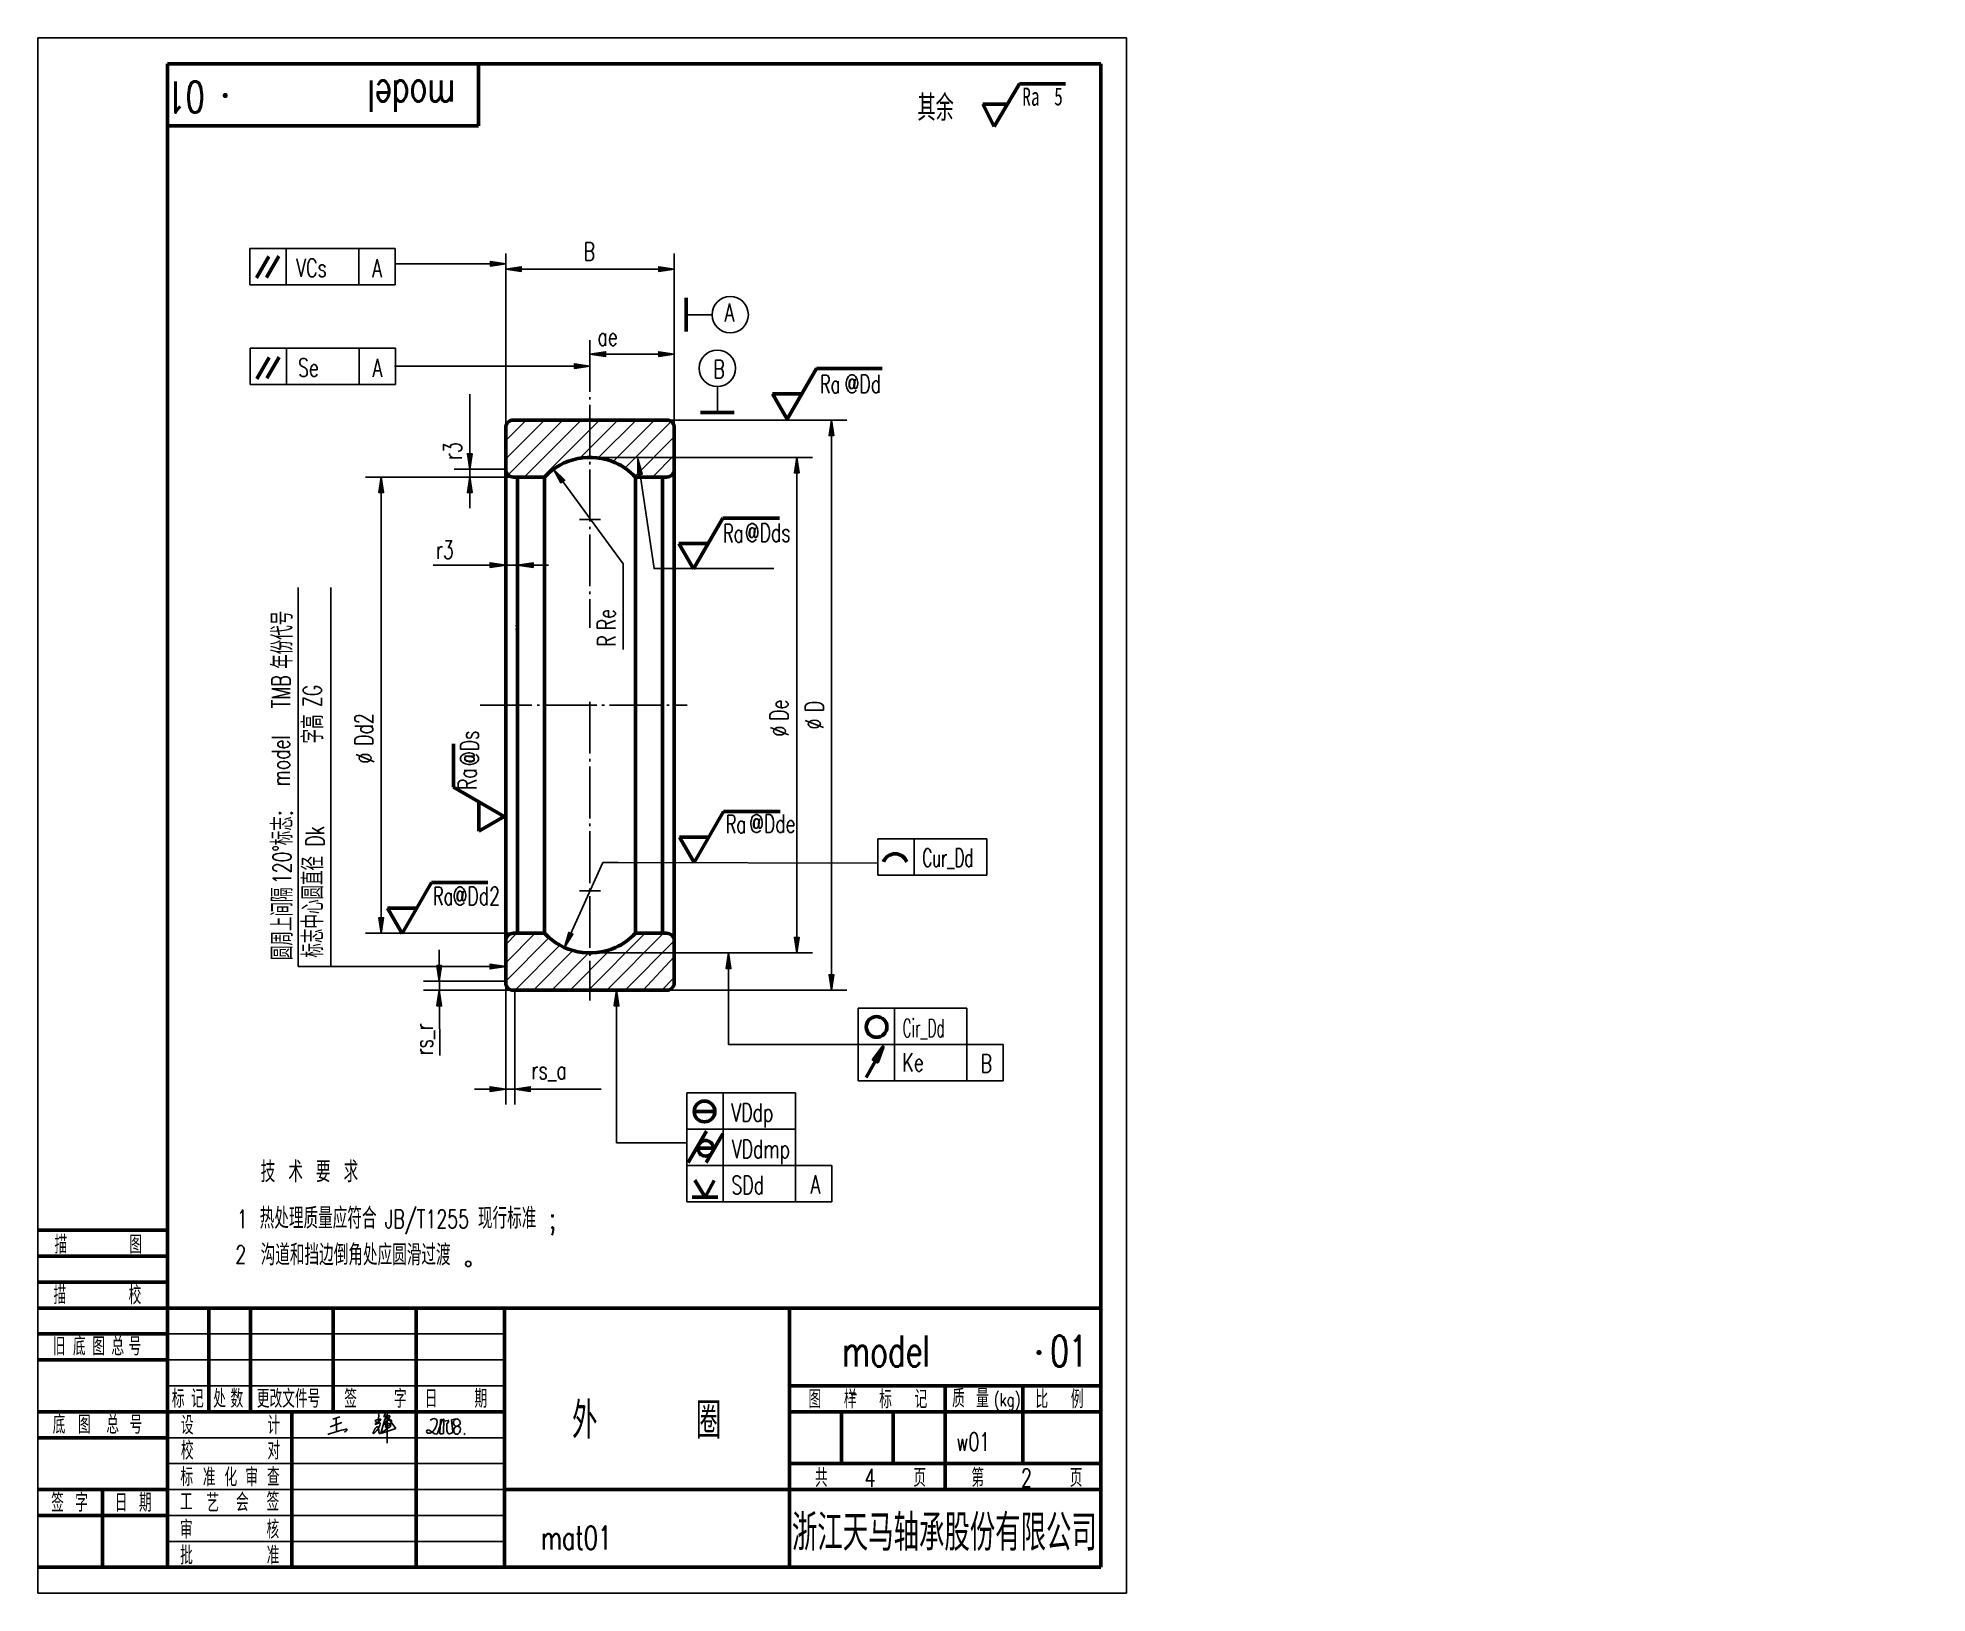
# Model space of a CAD drawing. Extents: x 0 to 364, y 0 to 300.
import ezdxf
from ezdxf.enums import TextEntityAlignment as Align

# ---------------------------------------------------------------- set-up
doc = ezdxf.new("R2010")
doc.units = 0
doc.header["$MEASUREMENT"] = 0
doc.linetypes.add('CENTER', pattern=[12.5, 10, -1, 0.5, -1])
doc.layers.get('0').update_dxf_attribs({"linetype": 'CONTINUOUS'})
doc.layers.get('DEFPOINTS').update_dxf_attribs({"linetype": 'CONTINUOUS'})
doc.layers.add('1', color=7, linetype='CONTINUOUS', lineweight=50)
doc.layers.add('粗实线', color=7, linetype='CONTINUOUS', lineweight=50)
for name, color, linetype in [('2', 7, 'CONTINUOUS'), ('3', 7, 'CENTER'), ('6', 7, 'CONTINUOUS')]:
    doc.layers.add(name, color=color, linetype=linetype)
doc.styles.add('HZ', font='txt.shx', dxfattribs={"width": 0.7, "bigfont": 'HZTXT.shx'})
doc.dimstyles.get("Standard").update_dxf_attribs({"dimtxt": 0.18, "dimasz": 0.18, "dimexe": 0.18, "dimexo": 0.0625, "dimgap": 0.09, "dimtad": 0, "dimtih": 1, "dimtoh": 1, "dimdec": 4, "dimzin": 0, "dimdsep": 46, "dimtxsty": 'Standard', "dimcen": 0.09, "dimadec": 0, "dimazin": 0, "dimtfac": 1, "dimtdec": 4, "dimtofl": 0, "dimtmove": 0, "dimatfit": 3, "dimfxl": 0, "dimtolj": 1, "dimtzin": 0, "dimarcsym": 0})

# ---------------------------------------------------------------- blocks, each defined once
blk = doc.blocks.new('BLK', base_point=(1, 0))
for points in [[(0, 0), (1, 0), (0, 0.15), (0, -0.15), (1, 0)], [(0, 0.07), (0.5, 0), (0, -0.07)]]:
    blk.add_lwpolyline(points)
blk = doc.blocks.new('*D3')
at = {"color": 0, "linetype": 'ByBlock'}
for p, q in [((196.86, 121.54), (196.86, 155.15)), ((229.37, 121.54), (229.37, 155.15)), ((199.86, 152.15), (226.37, 152.15))]:
    blk.add_line(p, q, dxfattribs=at)
at = {"layer": 'DEFPOINTS', "color": 0, "linetype": 'ByBlock'}
for p in [(229.37, 152.15), (196.86, 121.54), (229.37, 121.54)]:
    blk.add_point(p, dxfattribs=at)
at = {"color": 0, "linetype": 'ByBlock', "xscale": 3, "yscale": 3, "zscale": 3, "rotation": 180}
blk.add_blockref('BLK', (196.86, 152.15), dxfattribs=at)
at = {"color": 0, "linetype": 'ByBlock', "xscale": 3, "yscale": 3, "zscale": 3}
blk.add_blockref('BLK', (229.37, 152.15), dxfattribs=at)
blk = doc.blocks.new('JZ', base_point=(-99.81, 90.63))
at = {"layer": '1'}
for q in [(-99.81, 90.63), (-99.81, 90.63), (-93.31, 90.63), (-93.31, 90.63)]:
    blk.add_line((-96.56, 90.63), q, dxfattribs=at)
at = {"layer": '2'}
blk.add_line((-96.56, 95.63), (-96.56, 90.63), dxfattribs=at)
blk.add_circle((-96.56, 99.13), 3.5, dxfattribs=at)
blk = doc.blocks.new('*X4')
at = {"color": 0}
for p, q in [((196.86, 115.54), (204.36, 123.04)), ((196.86, 119.07), (200.82, 123.04)), ((197.31, 112.46), (207.89, 123.04)), ((200.43, 112.04), (211.43, 123.04)), ((203.96, 112.04), (214.96, 123.04)), ((211.13, 115.67), (218.5, 123.04)), ((214.72, 115.73), (222.04, 123.04)), ((217.53, 115), (225.57, 123.04)), ((219.84, 113.78), (228.79, 122.73)), ((221.76, 112.16), (229.37, 119.77)), ((225.18, 112.04), (229.37, 116.24))]:
    blk.add_line(p, q, dxfattribs=at)
blk = doc.blocks.new('*X5')
at = {"color": 0}
for p, q in [((196.86, 48.36), (202.53, 54.04)), ((196.86, 51.9), (199, 54.04)), ((196.86, 44.83), (205.23, 53.2)), ((198.6, 43.04), (207.31, 51.74)), ((208.7, 53.14), (209.04, 53.47)), ((209.27, 53.71), (209.54, 53.98)), ((212.75, 43.04), (223.75, 54.04)), ((216.28, 43.04), (227.28, 54.04)), ((219.82, 43.04), (229.37, 52.6)), ((202.14, 43.04), (209.81, 50.71)), ((205.68, 43.04), (212.88, 50.25)), ((209.21, 43.04), (217.09, 50.92)), ((226.89, 43.04), (229.37, 45.53)), ((217.98, 41.21), (218.25, 41.47)), ((218.26, 41.48), (218.46, 41.69))]:
    blk.add_line(p, q, dxfattribs=at)
blk = doc.blocks.new('*D7')
at = {"color": 0, "linetype": 'ByBlock'}
for p, q in [((92.52, 215.28), (63.23, 215.28)), ((66.23, 212.28), (66.23, 130.28)), ((92.52, 127.28), (63.23, 127.28))]:
    blk.add_line(p, q, dxfattribs=at)
at = {"layer": 'DEFPOINTS', "color": 0, "linetype": 'ByBlock'}
for p in [(92.52, 215.28), (66.23, 127.28), (92.52, 127.28)]:
    blk.add_point(p, dxfattribs=at)
at = {"color": 0, "linetype": 'ByBlock', "xscale": 3, "yscale": 3, "zscale": 3}
for p, rotation in [((66.23, 215.28), 90), ((66.23, 127.28), 270)]:
    blk.add_blockref('BLK', p, dxfattribs=dict(at, rotation=rotation))
blk = doc.blocks.new('*D9')
at = {"layer": '2', "color": 0, "lineweight": -2}
for p, q in [((106.5, 219.08), (149.39, 219.08)), ((146.39, 216.08), (146.39, 126.49)), ((106.27, 123.49), (149.39, 123.49))]:
    blk.add_line(p, q, dxfattribs=at)
at = {"layer": 'DEFPOINTS', "color": 0}
for p in [(106.5, 219.08), (106.27, 123.49), (146.39, 123.49)]:
    blk.add_point(p, dxfattribs=at)
at = {"layer": '2', "color": 0, "lineweight": -2, "xscale": 3, "yscale": 3, "zscale": 3}
for p, rotation in [((146.39, 219.08), 90), ((146.39, 123.49), 270)]:
    blk.add_blockref('BLK', p, dxfattribs=dict(at, rotation=rotation))
blk = doc.blocks.new('*D8')
at = {"color": 0, "linetype": 'ByBlock'}
for p, q in [((121.26, 226.28), (156.07, 226.28)), ((153.07, 119.28), (153.07, 223.28)), ((120.27, 116.28), (156.07, 116.28))]:
    blk.add_line(p, q, dxfattribs=at)
at = {"layer": 'DEFPOINTS', "color": 0, "linetype": 'ByBlock'}
for p in [(121.26, 226.28), (153.07, 226.28), (120.27, 116.28)]:
    blk.add_point(p, dxfattribs=at)
at = {"color": 0, "linetype": 'ByBlock', "xscale": 3, "yscale": 3, "zscale": 3}
for p, rotation in [((153.07, 226.28), 90), ((153.07, 116.28), 270)]:
    blk.add_blockref('BLK', p, dxfattribs=dict(at, rotation=rotation))

msp = doc.modelspace()

# ---------------------------------------------------------------- linework, layer by layer
for p, q in [((118.85532, 197.61138), (141.97837, 197.61138)), ((56.38095, 32.11869), (58.66733, 32.95358)), ((56.87889, 33.5992), (58.23436, 33.98711)), ((57.56749, 33.79626), (57.59182, 31.17531)), ((66.15976, 33.41379), (65.00738, 32.51437)), ((65.00738, 32.51437), (65.87441, 32.83246)), ((65.64393, 32.74471), (65.15006, 33.13957)), ((65.79582, 34.39155), (65.64393, 32.74471)), ((66.97165, 34.62895), (66.73411, 33.99984)), ((66.73411, 33.99984), (66.97165, 34.05919)), ((67.91995, 34.06168), (66.9759, 32.63504)), ((69.03182, 31.78779), (67.39833, 33.99546)), ((67.39833, 33.99546), (67.40029, 32.59337)), ((67.84506, 33.97101), (67.84506, 33.97101)), ((75.65852, 33.39338), (76.20073, 33.61014)), ((77.08479, 30.80135), (77.96233, 33.43242)), ((77.64604, 33.24704), (77.51829, 31.00348)), ((77.64604, 33.19232), (77.7373, 33.44769)), ((77.7008, 33.35649), (77.64604, 33.24704)), ((77.96233, 33.43242), (77.81608, 33.48115)), ((78.17532, 33.52065), (78.17532, 33.30177)), ((78.17532, 33.30177), (78.28483, 33.19232)), ((78.26658, 30.93052), (78.32133, 33.55713)), ((78.28483, 33.19232), (79.17913, 33.32001)), ((79.19739, 33.06464), (78.97837, 32.71807)), ((79.81792, 33.46593), (80.68908, 33.64024)), ((80.01868, 31.18589), (79.81792, 33.46593)), ((55.93581, 30.63055), (56.07194, 30.68026)), ((59.60511, 31.42933), (59.12757, 31.05812)), ((66.37087, 30.86574), (69.03182, 31.78779)), ((66.9759, 32.63504), (66.90834, 32.60129)), ((67.40029, 32.59337), (67.39922, 28.95994)), ((78.92362, 32.42623), (78.90537, 31.55069)), ((79.89093, 30.94876), (80.01868, 31.18589)), ((82.17231, 30.7846), (82.44608, 30.62044))]:
    msp.add_line(p, q)
msp.add_lwpolyline([(116.15158, 215.79313), (118.85532, 197.61138), (118.85532, 197.63207)])
for centre, radius, start, end in [((65.24127, 33.25366), 0.14607, 108.9005078, 231.3566021), ((66.56204, 29.39612), 4.22345, 98.0146679, 108.9005078), ((65.63906, 34.36826), 0.15849, 8.4525573, 84.1442321), ((65.92582, 32.69232), 0.14927, 25.1165159, 110.1466896), ((65.99601, 33.41616), 0.16376, 359.1714359, 98.0146679), ((85.30347, 26.65078), 19.57483, 155.9855785, 167.0616906), ((68.20932, 31.65423), 1.84234, 97.9202994, 142.0603178), ((67.24482, 34.5058), 0.29965, 104.5678325, 155.7329048), ((66.40905, 37.00375), 2.99782, 280.8166613, 287.7523891), ((67.26899, 34.66785), 0.16213, 341.7540804, 127.8769993), ((66.95736, 36.70451), 2.58187, 278.1438691, 288.0077035), ((67.77858, 34.10307), 0.14785, 296.7181922, 98.9713927), ((67.80737, 33.05544), 0.44869, 315.4460481, 70.7292572), ((76.46497, 33.13481), 0.54383, 16.1691007, 119.0694681), ((75.06366, 32.96956), 1.94953, 332.460007, 9.3488615), ((77.78663, 33.39275), 0.09318, 71.5750642, 202.902758), ((78.19109, 33.55632), 0.039, 246.154342, 1.1941956), ((78.27571, 33.55808), 0.04564, 358.8058044, 181.1941956), ((79.18872, 33.25286), 0.06783, 339.2267202, 98.1253977), ((81.24366, 32.47336), 2.12999, 159.2267202, 163.8830539), ((80.9975, 32.89353), 0.81759, 126.6989745, 245.1596607), ((80.81367, 32.79558), 0.81279, 70.3740262, 112.022584), ((80.68754, 32.87808), 0.79113, 341.2844619, 59.7018298), ((64.18141, 8.36332), 23.74467, 101.5909492, 109.9700076), ((59.50043, 31.51914), 0.13793, 319.371577, 130.6622652), ((67.0299, 30.30664), 2.42292, 137.0124048, 164.1275062), ((64.34148, 30.89545), 0.36541, 348.9199235, 11.6616905), ((64.7633, 30.82414), 0.06322, 179.0259282, 317.3946354), ((61.96812, 34.04016), 4.3238, 311.0887327, 341.1893868), ((65.46892, 31.83215), 0.24637, 50.3483882, 149.0956111), ((63.21394, 31.11958), 2.57541, 357.3547718, 20.5080306), ((66.10254, 31.04907), 0.31961, 188.7008982, 224.456308), ((65.98465, 30.93339), 0.15444, 224.456308, 309.5217625), ((65.94399, 32.70083), 0.1292, 334.8834841, 25.1165159), ((65.80509, 31.15104), 0.4366, 309.5217625, 344.3994333), ((79.37551, 13.32251), 21.95004, 121.6827134, 126.7739565), ((66.32717, 30.97018), 0.11321, 215.420078, 292.7068906), ((66.85336, 32.71132), 0.12301, 142.0603178, 296.5518119), ((67.58313, 32.10808), 0.55875, 146.2303749, 188.9941729), ((67.18569, 32.12477), 0.18621, 213.9675398, 354.8577194), ((67.68892, 32.16721), 0.62325, 92.3396666, 156.205066), ((42.97276, 62.03346), 38.611, 309.1906386, 310.6533732), ((67.64016, 32.36885), 0.42174, 299.3725836, 86.8302727), ((75.35526, 31.05786), 0.43642, 39.2816282, 162.217783), ((75.34498, 31.28128), 0.41519, 192.5394353, 247.1048652), ((75.48486, 31.6125), 0.77474, 247.1048652, 312.8995645), ((77.64751, 33.30888), 2.77837, 225.2955946, 244.4912331), ((73.43432, 33.81919), 3.78708, 312.8995645, 332.460007), ((76.7679, 31.24846), 0.54802, 234.6730877, 305.3269123), ((77.80094, 30.98739), 0.28311, 176.7408638, 283.0907307), ((63.32444, 93.24202), 64.19874, 283.0907307, 283.3751901), ((78.14698, 30.90382), 0.12255, 283.3751901, 12.5835602), ((80.25811, 31.52249), 1.35303, 178.8058266, 208.5522016), ((79.31834, 32.50323), 0.40216, 147.7091488, 191.0392829), ((79.30941, 31.00628), 0.27298, 208.5522016, 288.9694749), ((80.05615, 28.83384), 2.02421, 97.8002648, 108.9694749), ((79.76404, 30.96622), 0.12809, 277.8002648, 352.1658628), ((80.91777, 31.51426), 0.68974, 41.1882349, 195.3508845), ((80.77328, 31.2082), 0.53508, 166.6584756, 240.3898405), ((80.81367, 31.49648), 0.81279, 247.977416, 289.6259738), ((80.14197, 33.80761), 1.75416, 293.5900447, 317.5757868), ((80.44191, 31.58167), 1.06748, 307.1571451, 21.2451227)]:
    msp.add_arc(centre, radius, start, end)
at = {"layer": '1'}
for p, q in [((205, 295), (25, 295)), ((25, 295), (25, 5)), ((85, 283), (85, 295)), ((205, 5), (205, 295)), ((25, 283), (85, 283)), ((42.17153, 253.69901), (44.54998, 257.81861)), ((44.13831, 253.79686), (46.49809, 257.88412)), ((144.52222, 226.43613), (150.18433, 236.2432)), ((150.18433, 236.2432), (162.87717, 236.2432)), ((141.6932, 231.33613), (147.35124, 231.33613)), ((144.52222, 226.43613), (141.6932, 231.33613)), ((91.74211, 226.27998), (97.24211, 226.27998)), ((115.7602, 226.27998), (97.24211, 226.27998)), ((121.2602, 226.27998), (115.7602, 226.27998)), ((90.24211, 216.77998), (90.24211, 224.77998)), ((122.7602, 221.18383), (122.7602, 224.77998)), ((122.7602, 221.18383), (122.7602, 216.77998)), ((90.24211, 216.77998), (90.24211, 186.27998)), ((91.74211, 215.27998), (97.74211, 215.27998)), ((92.52089, 186.27998), (92.52089, 215.27998)), ((97.74211, 127.27998), (97.74211, 215.27998)), ((121.2602, 215.27998), (115.2602, 215.27998)), ((115.2602, 127.27998), (115.2602, 215.27998)), ((120.48142, 186.27998), (120.48142, 215.27998)), ((122.7602, 216.77998), (122.7602, 186.27998)), ((90.24211, 125.13895), (90.24211, 186.27998)), ((92.52089, 186.27998), (92.52089, 127.27998)), ((120.48142, 186.27998), (120.48142, 127.27998)), ((122.7602, 186.27998), (122.76073, 121.24836)), ((90.24211, 125.77998), (90.24211, 117.77998)), ((91.74211, 127.27998), (97.74211, 127.27998)), ((121.2602, 127.27998), (115.2602, 127.27998)), ((122.7602, 121.37614), (122.7602, 117.77998)), ((91.74211, 116.27998), (97.24211, 116.27998)), ((115.7602, 116.27998), (97.24211, 116.27998)), ((121.2602, 116.27998), (115.7602, 116.27998)), ((161.54716, 102.70756), (159.7418, 99.48424)), ((126.59429, 92.91401), (130.59429, 92.91401)), ((125.45124, 83.05732), (128.95124, 89.1195)), ((128.90016, 83.04498), (132.09808, 88.58393)), ((127.30708, 85.82081), (130.30708, 85.82081)), ((128.69784, 76.40567), (126.71573, 79.67814)), ((128.69784, 76.40567), (130.44731, 79.59669)), ((126.20481, 76.40567), (131.19086, 76.40567)), ((0, 70), (25, 70)), ((0, 65), (25, 65)), ((0, 60), (25, 60)), ((0, 55), (25, 55)), ((25, 55), (205, 55)), ((33, 55), (33, 35)), ((41, 55), (41, 35)), ((57, 55), (57, 35)), ((73, 55), (73, 35)), ((90, 55), (90, 5)), ((145, 55), (145, 5)), ((0, 50), (25, 50)), ((0, 45), (25, 45)), ((145, 40), (205, 40)), ((175, 40), (175, 20)), ((190, 40), (190, 25)), ((0, 35), (25, 35)), ((25, 35), (90, 35)), ((49, 35), (49, 5)), ((73, 35), (73, 5)), ((145, 35), (205, 35)), ((155, 35), (155, 25)), ((165, 35), (165, 25)), ((0, 30), (25, 30)), ((145, 25), (205, 25)), ((0, 20), (25, 20)), ((12.5, 20), (12.5, 5)), ((90, 20), (145, 20)), ((145, 20), (205, 20)), ((0, 15), (25, 15)), ((0, 5), (205, 5))]:
    msp.add_line(p, q, dxfattribs=at)
at = {"layer": '1', "color": 0}
for p, q in [((42.21661, 234.22906), (44.59507, 238.34866)), ((44.1834, 234.32691), (46.54318, 238.41417))]:
    msp.add_line(p, q, dxfattribs=at)
at = {"layer": '1'}
for centre, radius in [((161.77266, 109.21566), 2), ((128.59429, 92.91401), 2), ((128.80708, 85.82081), 1.5)]:
    msp.add_circle(centre, radius, dxfattribs=at)
for centre, radius, start, end in [((91.74211, 224.77998), 1.5, 90, 180), ((121.2602, 224.77998), 1.5, 0, 90), ((106.50116, 207.07628), 12.0009, 65.7478153, 136.8751174), ((91.74211, 216.77998), 1.5, 180, 270), ((106.50116, 207.07628), 12.0009, 43.1248826, 65.7478153), ((121.2602, 216.77998), 1.5, 270, 360), ((165.35618, 140.2352), 2.38529, 20.1777105, 159.8222895), ((91.74211, 125.77998), 1.5, 90, 180), ((106.50116, 135.48369), 12.0009, 223.1248826, 294.2521847), ((106.50116, 135.48369), 12.0009, 294.2521847, 316.8751174), ((121.2602, 125.77998), 1.5, 360, 90), ((91.74211, 117.77998), 1.5, 180, 270), ((121.2602, 117.77998), 1.5, 270, 0)]:
    msp.add_arc(centre, radius, start, end, dxfattribs=at)
for p in [(92.52004, 186.64305), (92.52004, 185.91691)]:
    msp.add_point(p, dxfattribs=at)
at = {"layer": '2'}
for p, q in [((210, 300), (0, 300)), ((0, 300), (0, 0)), ((210, 0), (210, 300)), ((40.9234, 259.35095), (68.9234, 259.35095)), ((40.9234, 252.35095), (40.9234, 259.35095)), ((47.9234, 252.35095), (47.9234, 259.35095)), ((61.9234, 259.35095), (61.9234, 252.35095)), ((68.9234, 252.35095), (68.9234, 259.35095)), ((87.29633, 256.42679), (68.86895, 256.42679)), ((40.9234, 252.35095), (68.9234, 252.35095)), ((40.96849, 233.13722), (40.96849, 240.13722)), ((40.96849, 240.13722), (61.96849, 240.13722)), ((47.96849, 233.13722), (47.96849, 240.13722)), ((61.96849, 240.13722), (61.96849, 233.13722)), ((68.96849, 240.13722), (61.96849, 240.13722)), ((68.96849, 233.13722), (68.96849, 240.13722)), ((103.50116, 236.67938), (68.81621, 236.67938)), ((40.96849, 233.13722), (47.96849, 233.13722)), ((47.96849, 233.13722), (61.96849, 233.13722)), ((61.96849, 233.13722), (68.96849, 233.13722)), ((101.26939, 214.40076), (112.90367, 198.54045)), ((106.50116, 207.07628), (104.50116, 207.07628)), ((106.50116, 207.07628), (108.50116, 207.07628)), ((112.8716, 198.58416), (112.8716, 182.0012)), ((50.24211, 120.84892), (50.24211, 194.00648)), ((56.54438, 120.84892), (56.54438, 194.00648)), ((162.01069, 138.49132), (162.01069, 145.49132)), ((162.01069, 145.49132), (183.01069, 145.49132)), ((169.01069, 138.49132), (169.01069, 145.49132)), ((183.01069, 145.49132), (183.01069, 138.49132)), ((111.96521, 140.95438), (162.04985, 140.834)), ((162.01069, 138.49132), (183.01069, 138.49132)), ((106.50116, 135.48369), (104.50116, 135.48369)), ((106.50116, 135.48369), (108.50116, 135.48369)), ((87.24211, 120.84892), (50.24211, 120.84892)), ((122.72537, 122.71209), (116.66636, 116.23274)), ((133.23714, 120.48509), (133.23714, 105.82946)), ((111.64399, 113.27998), (111.64399, 86.84696)), ((158.202, 112.82946), (179.202, 112.82946)), ((158.202, 98.82946), (158.202, 112.82946)), ((165.202, 98.82946), (165.202, 112.82946)), ((179.202, 112.82946), (179.202, 98.82946)), ((186.202, 105.82946), (133.23714, 105.82946)), ((186.202, 98.82946), (186.202, 105.82946)), ((158.202, 98.82946), (186.202, 98.82946)), ((125.15613, 96.48727), (146.15613, 96.48727)), ((125.15613, 96.48727), (125.15613, 75.48727)), ((132.15613, 96.48727), (132.15613, 75.48034)), ((146.15613, 96.48727), (146.15613, 75.48727)), ((125.15613, 89.48727), (146.15613, 89.48727)), ((111.64399, 86.84696), (125.15613, 86.84696)), ((125.15613, 82.48727), (153.15613, 82.48727)), ((153.15613, 75.48727), (153.15613, 82.48727)), ((125.15613, 75.48727), (153.15613, 75.48727)), ((25, 50), (90, 50)), ((25, 45), (90, 45)), ((25, 40), (90, 40)), ((156.8732, 38.33552), (157.894, 38.33552)), ((25, 30), (90, 30)), ((25, 25), (90, 25)), ((25, 20), (90, 20)), ((25, 15), (90, 15)), ((25, 10), (90, 10)), ((0, 0), (210, 0))]:
    msp.add_line(p, q, dxfattribs=at)
at = {"layer": '2', "linetype": 'ByBlock'}
for p, q in [((109.50116, 238.99655), (119.7602, 238.99655)), ((83.29785, 231.28175), (83.29785, 209.27998)), ((90.24211, 216.77998), (80.29785, 216.77998)), ((76.22733, 198.28577), (98.52089, 198.28577)), ((101.57269, 124.54149), (108.96521, 140.95438)), ((108.96521, 140.95438), (111.96521, 140.95438)), ((77.5509, 103.71143), (77.4158, 124.06788)), ((90.24211, 118.06788), (74.4158, 118.06788)), ((90.24211, 118.06788), (90.24211, 94.24147)), ((91.98975, 116.27998), (74.4158, 116.27998)), ((91.98975, 116.27998), (91.98975, 94.24147)), ((108.64924, 97.24147), (84.24211, 97.24147))]:
    msp.add_line(p, q, dxfattribs=at)
at = {"layer": '2', "const_width": 0.5, "flags": 128}
for points in [[(35.90288, 288.87086, 1), (36.40288, 288.87086, 1)], [(192.8522, 46.42328, 1), (193.3522, 46.42328, 1)]]:
    msp.add_lwpolyline(points, format="xyb", close=True, dxfattribs=at)
at = {"layer": '2'}
msp.add_circle((83.028, 63.51544), 0.52038, dxfattribs=at)
at = {"layer": '3'}
for p, q in [((106.50116, 241.70589), (106.50116, 186.19087)), ((85.29496, 171.27998), (125.26212, 171.27998)), ((106.50116, 171.94686), (106.50116, 114.32295))]:
    msp.add_line(p, q, dxfattribs=at)
at = {"layer": 'DEFPOINTS', "color": 0, "linetype": 'ByBlock'}
for p in [(122.7602, 238.99655), (122.7602, 224.77998), (90.24211, 118.06788), (77.4158, 116.27998), (91.98975, 116.27998)]:
    msp.add_point(p, dxfattribs=at)
at = {"layer": '粗实线', "color": 7}
for p, q in [((184.48055, 282.90509), (189.36607, 291.11214)), ((184.48055, 282.90509), (182.2424, 287.202)), ((182.24304, 287.20076), (187.03769, 287.20076))]:
    msp.add_line(p, q, dxfattribs=at)
at = {"layer": '粗实线'}
for p, q in [((189.36607, 291.11214), (198.21167, 291.11214)), ((126.45627, 197.55016), (132.1143, 207.35016)), ((132.1143, 207.35016), (143.03006, 207.35016)), ((123.62725, 202.45016), (129.28528, 202.45016)), ((126.45627, 197.55016), (123.62725, 202.45016)), ((89.98011, 149.83718), (80.18011, 155.49521)), ((126.61458, 140.93974), (132.27261, 150.73974)), ((132.27261, 150.73974), (143.18838, 150.73974)), ((126.61458, 140.93974), (123.78556, 145.83974)), ((123.78556, 145.83974), (129.4436, 145.83974)), ((70.25764, 127.25338), (75.91567, 137.05338)), ((75.91567, 137.05338), (86.83144, 137.05338)), ((70.25764, 127.25338), (67.42862, 132.15338)), ((67.42862, 132.15338), (73.08665, 132.15338))]:
    msp.add_line(p, q, dxfattribs=at)
at = {"layer": '粗实线', "linetype": 'Continuous'}
msp.add_line((80.18011, 155.49521), (80.18011, 163.81825), dxfattribs=at)
at = {"layer": '粗实线', "color": 0}
for p, q in [((85.08011, 147.00816), (85.08011, 152.6662)), ((89.98011, 149.83718), (85.08011, 147.00816))]:
    msp.add_line(p, q, dxfattribs=at)

# ---------------------------------------------------------------- block references
at = {"xscale": 3.000000000000002, "yscale": 3, "zscale": 3, "rotation": 98.45823669668464}
msp.add_blockref('BLK', (115.71032, 218.7605), dxfattribs=at)
at = {"layer": '1', "xscale": 3, "yscale": 3, "zscale": 3, "rotation": 60.74709990298166}
msp.add_blockref('BLK', (163.01315, 105.32497), dxfattribs=at)
at = {"layer": '2', "xscale": 3, "yscale": 3, "zscale": 3}
for p in [(90.29633, 256.42679), (90.24211, 120.84892)]:
    msp.add_blockref('BLK', p, dxfattribs=at)
at = {"layer": '2', "rotation": 270}
msp.add_blockref('JZ', (125.04808, 249.84439), dxfattribs=at)
at = {"layer": '2', "color": 3, "xscale": 3, "yscale": 3, "zscale": 3, "rotation": 360}
msp.add_blockref('BLK', (106.50116, 236.67938), dxfattribs=at)
at = {"layer": '2', "linetype": 'ByBlock', "xscale": 3, "yscale": 3, "zscale": 3}
for p, rotation in [((106.50116, 238.99655), 180), ((83.29785, 216.77998), 270), ((83.29785, 215.27998), 90), ((101.57269, 124.54149), 245.7527511597169), ((77.4158, 118.06788), 270), ((77.4158, 116.27998), 90), ((91.98975, 97.24147), 180)]:
    msp.add_blockref('BLK', p, dxfattribs=dict(at, rotation=rotation))
for p in [(122.7602, 238.99655), (90.24211, 97.24147)]:
    msp.add_blockref('BLK', p, dxfattribs=at)
at = {"layer": '2'}
for name, p in [('JZ', (127.81438, 227.75201)), ('*X4', (-106.61445, 103.23928)), ('*X5', (-106.61445, 73.23928))]:
    msp.add_blockref(name, p, dxfattribs=at)
at = {"layer": '2', "xscale": 3, "yscale": 3, "zscale": 3}
for p, rotation in [((99.49496, 216.81973), 486.2617875621094), ((133.23714, 123.48509), 450), ((111.64399, 116.27998), 89.99999999999994)]:
    msp.add_blockref('BLK', p, dxfattribs=dict(at, rotation=rotation))
at = {"layer": '2', "color": 0, "linetype": 'ByBlock', "xscale": 3, "yscale": 3, "zscale": 3}
msp.add_blockref('BLK', (90.24211, 198.28577), dxfattribs=at)
at = {"layer": '2', "color": 0, "linetype": 'ByBlock', "xscale": 3, "yscale": 3, "zscale": 3, "rotation": 180}
msp.add_blockref('BLK', (92.52089, 198.28577), dxfattribs=at)

# ---------------------------------------------------------------- texts
at = {"width": 0.7}
for s, p in [('Ra', (189.88443, 286.90654)), ('5', (196.03216, 286.94566))]:
    msp.add_text(s, height=3.5, dxfattribs=at).set_placement(p)
at = {"insert": (364.4096, 165.43146), "char_height": 3.5, "attachment_point": 1, "style": 'HZ'}
msp.add_mtext('\\A1;', dxfattribs=at)
at = {"layer": '2', "style": 'HZ', "width": 0.7}
for s, height, rotation, p in [('01', 6, 180, (32.15525, 291.58227)), ('圆周上间隔   标志:          年份代号        ', 4, 90, (49.15235, 122.1223)), ('R', 3.5, 90, (111.43251, 182.54498)), ('TMB', 3.5, 90, (48.66973, 170.64956)), ('标志中心圆直径        字高', 4, 90, (55.06324, 122.59145)), ('%%C', 3.5, 90, (151.529, 166.60312)), ('%%C', 3.5, 90, (144.81663, 165.21803)), ('%%C', 3.5, 90, (64.88095, 160.00834)), ('120%%D', 3.5, 90, (48.86148, 136.74921))]:
    msp.add_text(s, height=height, rotation=rotation, dxfattribs=at).set_placement(p)
for s, height, p in [('其余', 4.998, (169.6676, 283.97938, 3.57)), ('A', 3.5, (64.50907, 253.82156)), ('A', 3.5, (132.49189, 245.2817)), ('A', 3.5, (64.55416, 234.60783)), ('B', 3.5, (130.29142, 234.34836)), ('B', 3.5, (181.8327, 100.43028)), ('技 术 要 求', 4.025, (42.98621, 79.26947)), ('A', 3.5, (149.03774, 77.11034)), ('1', 3.5, (38.37284, 70.42764)), ('  热处理质量应符合       现行标准 ;', 4.025, (37.77689, 70.31244)), ('JB/T1255', 3.5, (66.90164, 70.42764)), ('描', 3.5, (3.22753, 65.50101)), ('图', 3.5, (17.66888, 65.50101)), ('2', 3.5, (38.10601, 63.56555)), (' 沟道和挡边倒角处应圆滑过渡', 4.025, (40.48019, 63.24259)), ('描', 3.5, (3.03238, 55.74288)), ('校', 3.5, (17.51876, 55.74288)), ('旧', 3.5, (2.88226, 45.85964)), ('底', 3.5, (6.78533, 45.85964)), ('图', 3.5, (10.49324, 45.85964)), ('总', 3.5, (14.20115, 45.85964)), ('号', 3.5, (17.51876, 45.85964)), ('01', 6, (195.27336, 43.69713)), ('标', 3.5, (25.8503, 35.76194)), ('记', 3.5, (29.55821, 35.76194)), ('处', 3.5, (33.85158, 35.76194)), ('数', 3.5, (37.16919, 35.76194)), ('更改文件号', 3.5, (42.24318, 35.76194)), ('签   字', 3.5, (59.11513, 35.76194)), ('日   期', 3.5, (74.63862, 35.76194)), ('外    圈', 7, (103.04153, 29.82843)), ('图  样  标  记', 3.5, (148.64674, 35.65471)), ('质 量', 3.5, (176.33974, 35.82003)), ('比  例', 3.5, (192.42112, 35.65471)), ('底', 3.5, (2.88226, 30.75777)), ('图', 3.5, (7.7611, 30.75777)), ('总', 3.5, (13.22539, 30.75777)), ('号', 3.5, (17.71391, 30.75777)), ('设      计', 3.5, (27.59504, 30.6372)), ('校      对', 3.5, (27.59735, 25.78122)), ('共   4   页', 3.5, (149.89803, 20.50769)), ('第   2   页', 3.5, (180.06596, 20.49923)), ('签 字', 3.5, (2.58203, 15.70952)), ('日 期', 3.5, (14.87668, 15.70952)), ('审      核', 3.5, (27.40526, 10.5351)), ('批      准', 3.5, (27.44716, 5.53979))]:
    msp.add_text(s, height=height, dxfattribs=at).set_placement(p)
at = {"layer": '2', "style": 'HZ'}
for s, height, width, p in [('Ra ', 3.5, 0.65, (153.83455, 231.44698)), ('Ra ', 3.5, 0.65, (135.15451, 202.67059)), ('Ra ', 3.5, 0.65, (135.66601, 146.58931)), ('Ra ', 3.5, 0.65, (79.19374, 132.70047)), ('浙江天马轴承股份有限公司', 7, 0.7, (174.85844, 8.17658))]:
    msp.add_text(s, height=height, dxfattribs=dict(at, width=width)).set_placement(p, align=Align.CENTER)
at = {"layer": '2', "color": 0, "style": 'HZ', "width": 0.7}
msp.add_text('Ra', height=3.5, rotation=90, dxfattribs=at).set_placement((84.59218, 157.00274), align=Align.CENTER)
at = {"layer": '2', "style": 'HZ', "width": 0.688541}
msp.add_text('(kg)', height=2.5, dxfattribs=at).set_placement((184.3748, 36.08364), (189.53885, 36.08364), align=Align.FIT)
at = {"layer": '2', "color": 0, "style": 'HZ', "width": 0.7}
for s, p in [('标      查', (27.50883, 20.68113)), ('准 ', (31.82649, 20.61302)), (' 化', (33.82029, 20.61302)), (' 审', (37.85536, 20.61302)), ('工      签', (27.43293, 15.88813)), ('艺', (32.52536, 15.68796)), ('会', (38.22125, 15.7933))]:
    msp.add_text(s, height=3.5, dxfattribs=at).set_placement(p)
at = {"layer": '6', "style": 'HZ', "width": 0.7}
for s, height, rotation, p in [('model', 6, 180, (80.52324, 291.74312)), ('r3', 3.5, 90, (81.7542, 218.53926)), ('Re', 3.5, 90, (111.4175, 185.7262)), ('ZG', 3.5, 90, (54.70296, 170.89241)), ('De', 3.5, 90, (144.71987, 168.25627)), ('D', 3.5, 90, (151.529, 169.92732)), ('Dd2', 3.5, 90, (64.62575, 163.4219)), ('model', 3.5, 90, (48.60817, 155.59395)), ('@Ds', 3.5, 90, (85.01293, 159.53738)), ('Dk', 3.5, 90, (55.22837, 143.97712)), ('rs_r', 3.5, 90, (76.18256, 103.73265))]:
    msp.add_text(s, height=height, rotation=rotation, dxfattribs=at).set_placement(p)
at = {"layer": '6', "style": 'HZ'}
for s, height, width, p in [('B', 3.5, 0.7, (105.26267, 257.03562)), ('VCs', 3.5, 0.7, (49.85486, 253.87569)), ('ae', 3.5, 0.7, (107.94978, 240.61122)), ('Se', 3.5, 0.7, (50.19377, 234.65098)), ('@Dd', 3.5, 0.7, (155.62008, 231.50567)), ('@Dds', 3.5, 0.7, (136.36895, 202.8046)), ('r3', 3.5, 0.7, (76.77029, 199.50554)), ('@Dde', 3.5, 0.7, (137.20119, 146.69467)), ('Cur_Dd', 3.5, 0.6, (170.62126, 140.10669)), ('Cir_Dd', 3.5, 0.55, (166.79725, 107.24114)), ('Ke', 3.5, 0.7, (166.75906, 100.64816)), ('rs_a', 3.5, 0.7, (95.20966, 99.13648)), ('VDdp', 3.5, 0.7, (133.78124, 90.97039)), ('VDdmp', 3.5, 0.7, (133.8589, 83.92822)), ('SDd', 3.5, 0.7, (133.78124, 76.97039)), ('model', 6, 0.7, (155.14684, 43.69713)), ('w01', 3.5, 0.7, (177.18415, 27.46932)), ('mat01', 4.5, 0.7, (97.08042, 8.4356))]:
    msp.add_text(s, height=height, dxfattribs=dict(at, width=width)).set_placement(p)
at = {"layer": '6', "color": 0, "style": 'HZ', "width": 0.7}
msp.add_text('@Dd2', height=3.5, dxfattribs=at).set_placement((80.01494, 132.72043))

# ---------------------------------------------------------------- dimensions: what is measured, and where the dimension line sits
at = {"layer": '2'}
dim = msp.add_linear_dim(base=(122.7602, 255.39279), p1=(90.24211, 224.77998), p2=(122.7602, 224.77998), text=' ', dimstyle='Standard', dxfattribs=at)
dim.commit()
dim.dimension.update_dxf_attribs({"geometry": '*D3', "text_midpoint": (106.50116, 258.89279), "insert": (-106.61445, 103.23928)})
for base, p1, p2, picture, middle in [((153.07146, 226.27998), (120.27402, 116.27998), (121.2602, 226.27998), '*D8', (149.57146, 171.27998)), ((66.22826, 127.27998), (92.52089, 215.27998), (92.52089, 127.27998), '*D7', (62.72826, 171.27998))]:
    dim = msp.add_linear_dim(base=base, p1=p1, p2=p2, angle=90, text=' ', dimstyle='Standard', dxfattribs=at)
    dim.commit()
    dim.dimension.update_dxf_attribs({"geometry": picture, "text_midpoint": middle})
dim = msp.add_linear_dim(base=(146.39232, 123.48509), p1=(106.50116, 219.07718), p2=(106.26593, 123.48509), angle=90, text=' ', dimstyle='Standard', override={"dimtxt": 3.5, "dimasz": 3, "dimexe": 3, "dimexo": 0, "dimtad": 1, "dimtih": 0, "dimtoh": 0, "dimtxsty": 'HZ', "dimblk": 'BLK', "dimtmove": 2, "dimldrblk": 'BLK'}, dxfattribs=at)
dim.commit()
dim.dimension.update_dxf_attribs({"geometry": '*D9', "text_midpoint": (146.39232, 171.28114)})

doc.saveas('drawing.dxf')
